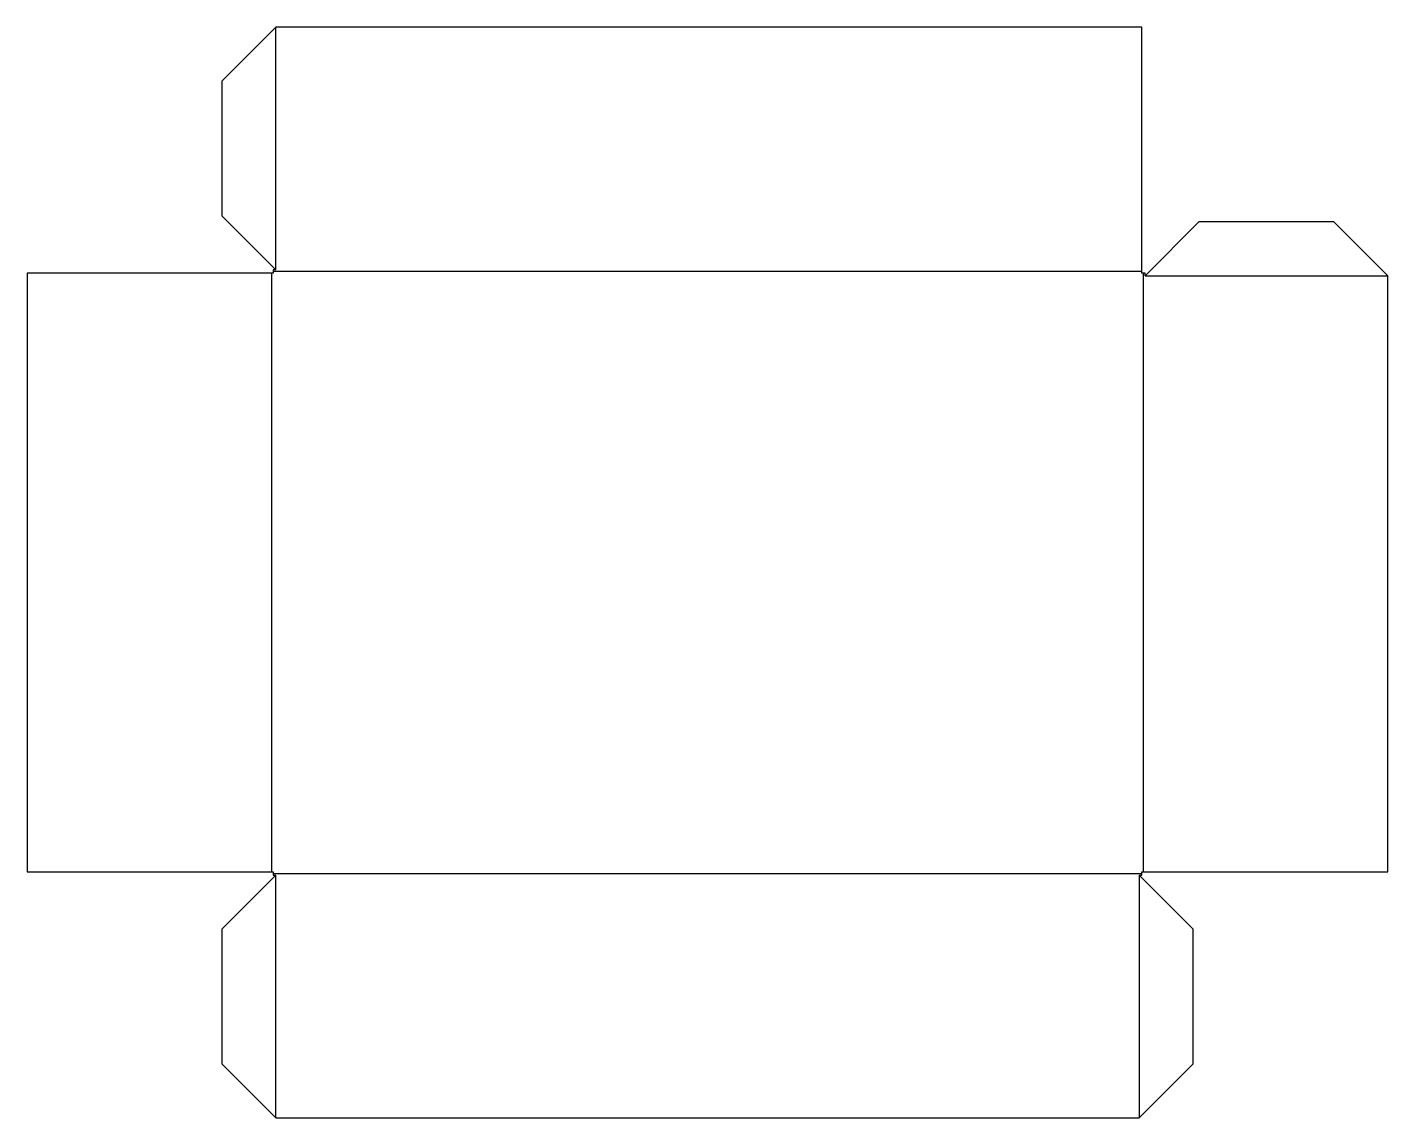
# Model space of a CAD drawing. Header units: millimetres. Extents: x 5 to 257, y 93 to 295.
import ezdxf

# ---------------------------------------------------------------- set-up
doc = ezdxf.new("R2010")
doc.units = ezdxf.units.MM
doc.layers.add('CUT', color=1, linetype='CONTINUOUS')
doc.layers.add('SCORE', color=5, linetype='CONTINUOUS')

msp = doc.modelspace()

# ---------------------------------------------------------------- linework, layer by layer
at = {"layer": 'CUT'}
msp.add_lwpolyline([(5, 138.4), (50.6, 138.4), (50.6, 137.8), (51.1, 137.8), (41.1, 127.8), (41.1, 102.8), (51.1, 92.8), (211.1, 92.8), (221.1, 102.8), (221.1, 127.8), (211.1, 137.8), (211.6, 137.8), (211.6, 138.4), (257.2, 138.4), (257.2, 248.9), (247.2, 258.9), (222.2, 258.9), (212.2, 248.9), (212.2, 249.4), (211.6, 249.4), (211.6, 295), (51.1, 295), (41.1, 285), (41.1, 260), (51.1, 250), (50.6, 250), (50.6, 249.4), (5, 249.4)], close=True, dxfattribs=at)
at = {"layer": 'SCORE'}
for p, q in [((51.1, 250), (51.1, 295)), ((211.6, 249.7), (50.6, 249.7)), ((50.3, 249.4), (50.3, 138.4)), ((211.9, 138.4), (211.9, 249.4)), ((212.2, 248.9), (257.2, 248.9)), ((50.6, 138.1), (211.6, 138.1)), ((51.1, 92.8), (51.1, 137.8)), ((211.1, 137.8), (211.1, 92.8))]:
    msp.add_line(p, q, dxfattribs=at)

doc.saveas('drawing.dxf')
